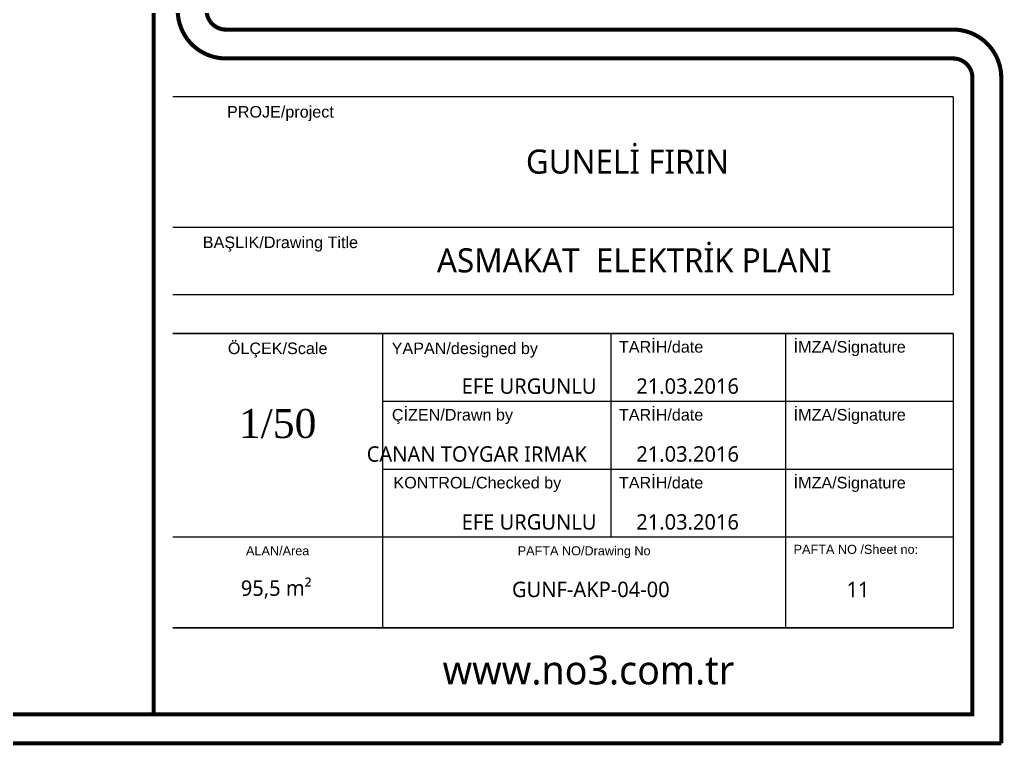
# Model space of a CAD drawing. Header units: millimetres. Extents: x 54215 to 67697, y 23496 to 56611.
# Drawn here: x 62437 to 62949, y 46192 to 46570 of the extents above; entities that cross this region are included whole.
import ezdxf
from ezdxf.enums import TextEntityAlignment as Align

# ---------------------------------------------------------------- set-up
doc = ezdxf.new("R2010")
doc.units = ezdxf.units.MM
doc.layers.add('t_yazı', color=154, linetype='Continuous', lineweight=25)
doc.styles.add('ARIALT', font='arial.ttf', dxfattribs={"height": 10})
doc.styles.get("Standard").update_dxf_attribs({"font": 'arial.ttf'})

msp = doc.modelspace()

# ---------------------------------------------------------------- linework, layer by layer
at = {"color": 250}
for p, q in [((62922.784, 46530.179), (62516.383, 46530.179)), ((62922.784, 46530.179), (62922.784, 46426.985)), ((62516.383, 46462.378), (62922.784, 46462.378)), ((62922.784, 46426.985), (62516.383, 46426.985)), ((62922.784, 46406.916), (62516.383, 46406.916)), ((62516.383, 46406.916), (62922.784, 46406.916)), ((62625.509, 46406.916), (62625.509, 46253.55)), ((62744.499, 46406.916), (62744.499, 46300.739)), ((62835.49, 46406.916), (62835.49, 46253.55)), ((62922.784, 46406.916), (62922.784, 46253.55)), ((62922.784, 46371.524), (62625.509, 46371.524)), ((62625.509, 46336.132), (62922.784, 46336.132)), ((62922.784, 46300.739), (62516.383, 46300.739)), ((62516.383, 46253.55), (62922.784, 46253.55)), ((62922.784, 46253.55), (62516.383, 46253.55))]:
    msp.add_line(p, q, dxfattribs=at)
at = {"color": 252, "const_width": 2.135}
for points in [[(62947.87, 46193.342), (60162.092, 46193.342), (60162.092, 47993.342), (62947.87, 47993.342), (62947.87, 46854.293, -0.4142136), (62922.784, 46829.207), (62543.978, 46829.207, 0.4142136), (62533.943, 46819.172), (62533.943, 46575.335, 0.4142136), (62543.978, 46565.3), (62922.784, 46565.3, -0.4142136), (62947.87, 46540.214), (62947.87, 46193.342)], [(62932.819, 46854.293, -0.4142136), (62922.784, 46844.259), (62543.978, 46844.259, 0.4142136), (62518.891, 46819.172), (62518.891, 46575.335, 0.4142136), (62543.978, 46550.248), (62922.784, 46550.248, -0.4142136), (62932.819, 46540.214), (62932.819, 46208.394), (60177.144, 46208.394), (60177.144, 47978.29), (62932.819, 47978.29), (62932.819, 46854.293)]]:
    msp.add_lwpolyline(points, format="xyb", dxfattribs=at)
msp.add_lwpolyline([(62506.348, 46208.394), (62506.348, 47978.29)], dxfattribs=at)

# ---------------------------------------------------------------- texts
at = {"color": 7}
for s, insert, char_height, width, attachment_point in [('{\\fLucida Sans Unicode|b0|i0|c162|p34;GUNELİ FIRIN}', (62753.161, 46496.421), 12.54325, 279.45279, 5), ('{\\fLucida Sans Unicode|b0|i0|c162|p34;ASMAKAT  ELEKTRİK PLANI}', (62756.728, 46444.939), 12.54325, 307.0384, 5), ('{\\fLucida Sans Unicode|b0|i0|c162|p34;EFE URGUNLU}', (62666.759, 46379.44), 8.02768, 307.0384, 4), ('{\\fLucida Sans Unicode|b0|i0|c162|p34;21.03.2016}', (62757.75, 46379.44), 8.02768, 307.0384, 4), ('{\\fGeorgia|b0|i0|c162|p18;1/50\\P}', (62570.946, 46359.885), 15.0519, 307.0384, 5), ('{\\fLucida Sans Unicode|b0|i0|c162|p34;CANAN TOYGAR IRMAK}', (62617.33, 46344.048), 8.02768, 307.0384, 4), ('{\\fLucida Sans Unicode|b0|i0|c162|p34;21.03.2016}', (62757.75, 46344.048), 8.02768, 307.0384, 4), ('{\\fLucida Sans Unicode|b0|i0|c162|p34;EFE URGUNLU}', (62666.759, 46308.655), 8.02768, 307.0384, 4), ('{\\fLucida Sans Unicode|b0|i0|c162|p34;21.03.2016}', (62757.75, 46308.655), 8.02768, 307.0384, 4), ('{\\fLucida Sans Unicode|b0|i0|c162|p34;95,5 m²}', (62551.744, 46273.495), 8.02768, 307.0384, 4), ('{\\fLucida Sans Unicode|b0|i0|c162|p34;GUNF-AKP-04-00}', (62693.001, 46273.495), 8.02768, 307.0384, 4), ('{\\fLucida Sans Unicode|b0|i0|c162|p34;11}', (62867.244, 46273.495), 8.02768, 307.0384, 4), ('{\\fLucida Sans Unicode|b0|i0|c162|p34;www.no3.com.tr}', (62732.847, 46231.381), 15.0519, 233.90379, 5)]:
    msp.add_mtext(s, dxfattribs=dict(at, insert=insert, char_height=char_height, width=width, attachment_point=attachment_point))
at = {"layer": 't_yazı', "linetype": 'Continuous', "style": 'ARIALT'}
for s, height, p in [('ALAN/Area', 4.719, (62570.946, 46293.661)), ('PAFTA NO/Drawing No', 4.71898, (62730.59, 46293.661))]:
    msp.add_text(s, height=height, dxfattribs=at).set_placement(p, align=Align.MIDDLE_CENTER)
at = {"layer": 't_yazı', "style": 'ARIALT'}
for s, insert, char_height, width, attachment_point in [('PROJE/project', (62572.383, 46525.46), 6.02076, 111.9856, 2), ('BAŞLIK/Drawing Title', (62572.383, 46457.439), 6.02076, 111.9856, 2), ('ÖLÇEK/Scale', (62570.946, 46402.197), 6.02076, 40.67138, 2), ('YAPAN/designed by', (62668.434, 46402.197), 6.02076, 111.9856, 2), ('TARİH/date', (62748.711, 46402.96), 6.0208, 45.79917, 1), ('İMZA/Signature', (62839.702, 46402.96), 6.02076, 45.79917, 1), ('ÇİZEN/Drawn by', (62661.992, 46367.568), 6.02076, 111.9856, 2), ('TARİH/date', (62748.711, 46367.568), 6.0208, 45.79917, 1), ('İMZA/Signature', (62839.702, 46367.568), 6.02076, 45.79917, 1), ('TARİH/date', (62748.711, 46332.175), 6.0208, 45.79917, 1), ('İMZA/Signature', (62839.702, 46332.175), 6.02076, 45.79917, 1), ('KONTROL/Checked by', (62631.253, 46332.175), 6.02076, 100.6056, 1)]:
    msp.add_mtext(s, dxfattribs=dict(at, insert=insert, char_height=char_height, width=width, attachment_point=attachment_point))
at = {"layer": 't_yazı', "linetype": 'Continuous', "insert": (62839.702, 46296.783), "char_height": 4.71898, "width": 113.029, "attachment_point": 1, "style": 'ARIALT'}
msp.add_mtext('PAFTA NO /Sheet no:', dxfattribs=at)

doc.saveas('drawing.dxf')
